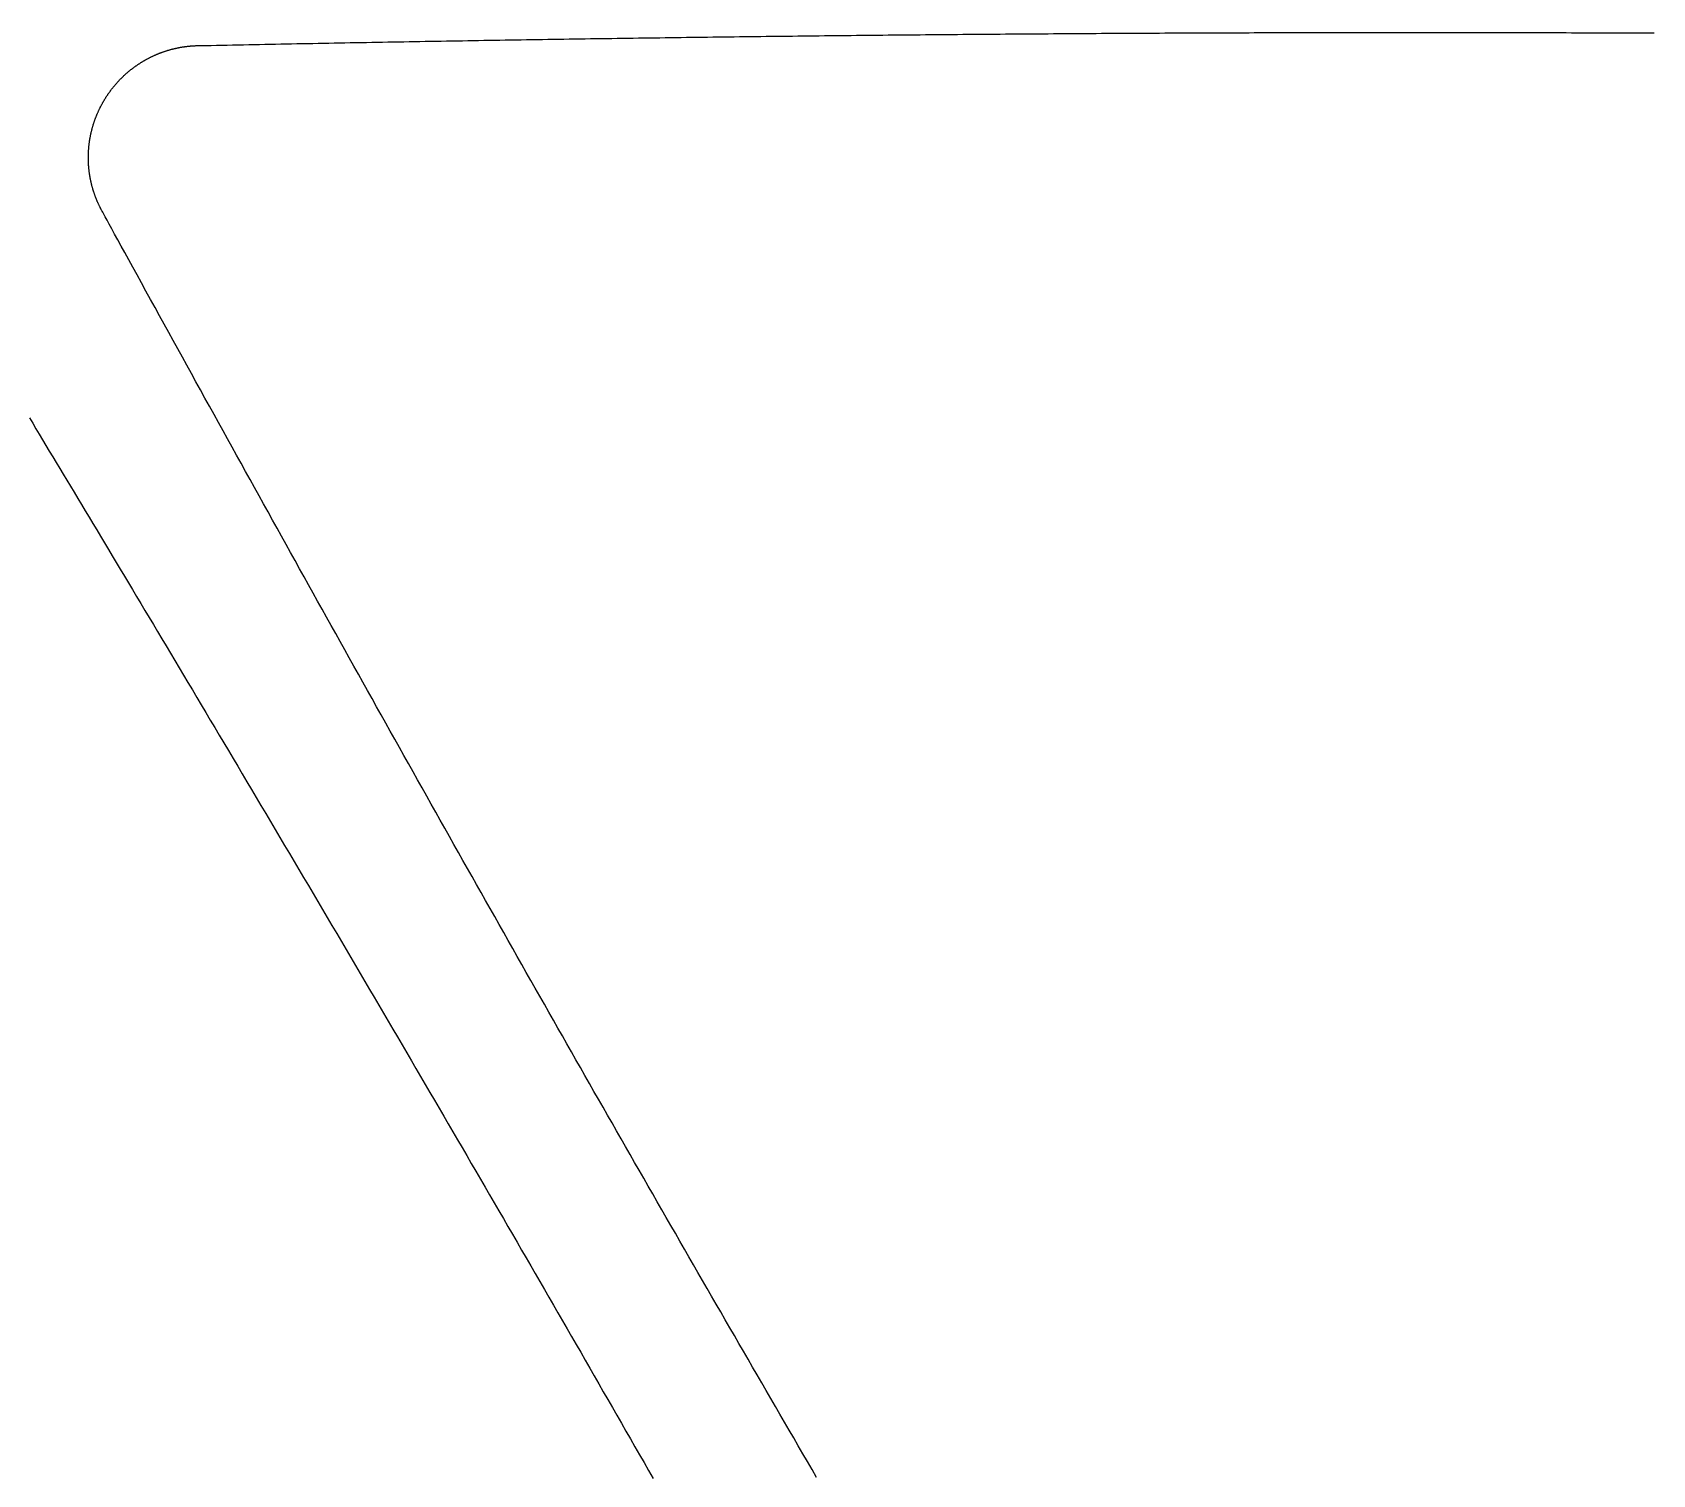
# Model space of a CAD drawing. Extents: x -3 to 136, y 0 to 121.
# Drawn here: x 35.45 to 52.1, y 44.57 to 59.38 of the extents above; entities that cross this region are included whole.
import ezdxf

# ---------------------------------------------------------------- set-up
doc = ezdxf.new("R2010")
doc.units = 0
doc.layers.get('0').update_dxf_attribs({"linetype": 'CONTINUOUS'})

msp = doc.modelspace()

# ---------------------------------------------------------------- linework, layer by layer
for points in [[(37.1499, 59.2468, 0), (37.1843, 59.2474, 0), (37.2326, 59.2484, 0), (37.2885, 59.2495, 0), (37.3434, 59.2507, 0), (37.3982, 59.2517, 0), (37.4535, 59.2529, 0), (37.5087, 59.254, 0), (37.5638, 59.255, 0), (37.6188, 59.2561, 0), (37.6737, 59.2572, 0), (37.7286, 59.2583, 0), (37.7834, 59.2594, 0), (37.8383, 59.2604, 0), (37.8932, 59.2615, 0), (37.9481, 59.2626, 0), (38.0031, 59.2636, 0), (38.0581, 59.2647, 0), (38.1132, 59.2657, 0), (38.1681, 59.2668, 0), (38.2231, 59.2678, 0), (38.2781, 59.2689, 0), (38.3331, 59.2699, 0), (38.388, 59.2709, 0), (38.4429, 59.272, 0), (38.4979, 59.273, 0), (38.5528, 59.274, 0), (38.6077, 59.275, 0), (38.6626, 59.276, 0), (38.7175, 59.2771, 0), (38.7724, 59.2781, 0), (38.8273, 59.2791, 0), (38.8822, 59.2801, 0), (38.9371, 59.2811, 0), (38.992, 59.282, 0), (39.0469, 59.283, 0), (39.1018, 59.284, 0), (39.1567, 59.285, 0), (39.2116, 59.286, 0), (39.2664, 59.2869, 0), (39.3213, 59.2879, 0), (39.3762, 59.2888, 0), (39.4311, 59.2898, 0), (39.486, 59.2908, 0), (39.5409, 59.2917, 0), (39.5959, 59.2926, 0), (39.6508, 59.2936, 0), (39.7057, 59.2945, 0), (39.7606, 59.2954, 0), (39.8156, 59.2964, 0), (39.8705, 59.2973, 0), (39.9255, 59.2982, 0), (39.9804, 59.2991, 0), (40.0353, 59.3, 0), (40.0902, 59.3009, 0), (40.1451, 59.3018, 0), (40.2, 59.3027, 0), (40.2549, 59.3036, 0), (40.3097, 59.3045, 0), (40.3646, 59.3054, 0), (40.4194, 59.3063, 0), (40.4742, 59.3071, 0), (40.529, 59.308, 0), (40.5838, 59.3089, 0), (40.6386, 59.3097, 0), (40.6934, 59.3106, 0), (40.7481, 59.3114, 0), (40.8029, 59.3123, 0), (40.8577, 59.3131, 0), (40.9124, 59.3139, 0), (40.9671, 59.3148, 0), (41.0218, 59.3156, 0), (41.0766, 59.3164, 0), (41.1313, 59.3172, 0), (41.186, 59.318, 0), (41.2407, 59.3189, 0), (41.2953, 59.3197, 0), (41.35, 59.3205, 0), (41.4047, 59.3212, 0), (41.4593, 59.322, 0), (41.514, 59.3228, 0), (41.5686, 59.3236, 0), (41.6233, 59.3244, 0), (41.6779, 59.3251, 0), (41.7326, 59.3259, 0), (41.7872, 59.3267, 0), (41.8418, 59.3274, 0), (41.8964, 59.3282, 0), (41.951, 59.3289, 0), (42.0056, 59.3296, 0), (42.0602, 59.3304, 0), (42.1148, 59.3311, 0), (42.1694, 59.3318, 0), (42.224, 59.3325, 0), (42.2786, 59.3333, 0), (42.3332, 59.334, 0), (42.3878, 59.3347, 0), (42.4424, 59.3354, 0), (42.497, 59.3361, 0), (42.5515, 59.3368, 0), (42.6061, 59.3374, 0), (42.6607, 59.3381, 0), (42.7153, 59.3388, 0), (42.7698, 59.3395, 0), (42.8244, 59.3401, 0), (42.879, 59.3408, 0), (42.9336, 59.3415, 0), (42.9881, 59.3421, 0), (43.0427, 59.3428, 0), (43.0973, 59.3434, 0), (43.1518, 59.344, 0), (43.2064, 59.3447, 0), (43.261, 59.3453, 0), (43.3156, 59.3459, 0), (43.3702, 59.3465, 0), (43.4247, 59.3471, 0), (43.4793, 59.3477, 0), (43.5339, 59.3483, 0), (43.5885, 59.3489, 0), (43.6431, 59.3495, 0), (43.6977, 59.3501, 0), (43.7523, 59.3507, 0), (43.8069, 59.3513, 0), (43.8615, 59.3518, 0), (43.9161, 59.3524, 0), (43.9707, 59.353, 0), (44.0253, 59.3535, 0), (44.08, 59.3541, 0), (44.1346, 59.3546, 0), (44.1892, 59.3552, 0), (44.2439, 59.3557, 0), (44.2985, 59.3562, 0), (44.3532, 59.3567, 0), (44.4078, 59.3573, 0), (44.4625, 59.3578, 0), (44.5172, 59.3583, 0), (44.5719, 59.3588, 0), (44.6265, 59.3593, 0), (44.6812, 59.3598, 0), (44.7359, 59.3603, 0), (44.7907, 59.3608, 0), (44.8454, 59.3612, 0), (44.9001, 59.3617, 0), (44.9548, 59.3622, 0), (45.0096, 59.3626, 0), (45.0643, 59.3631, 0), (45.1191, 59.3635, 0), (45.1739, 59.364, 0), (45.2287, 59.3644, 0), (45.2835, 59.3649, 0), (45.3383, 59.3653, 0), (45.3931, 59.3657, 0), (45.4479, 59.3661, 0), (45.5028, 59.3666, 0), (45.5576, 59.367, 0), (45.6125, 59.3674, 0), (45.6673, 59.3678, 0), (45.7222, 59.3682, 0), (45.7771, 59.3686, 0), (45.832, 59.3689, 0), (45.8868, 59.3693, 0), (45.9416, 59.3697, 0), (45.9964, 59.3701, 0), (46.0511, 59.3704, 0), (46.1058, 59.3708, 0), (46.1605, 59.3711, 0), (46.2151, 59.3715, 0), (46.2697, 59.3718, 0), (46.3243, 59.3721, 0), (46.3789, 59.3725, 0), (46.4334, 59.3728, 0), (46.4879, 59.3731, 0), (46.5424, 59.3734, 0), (46.5968, 59.3737, 0), (46.6513, 59.374, 0), (46.7056, 59.3743, 0), (46.76, 59.3746, 0), (46.8144, 59.3749, 0), (46.8687, 59.3752, 0), (46.923, 59.3754, 0), (46.9772, 59.3757, 0), (47.0315, 59.376, 0), (47.0857, 59.3762, 0), (47.1399, 59.3765, 0), (47.194, 59.3767, 0), (47.2482, 59.377, 0), (47.3023, 59.3772, 0), (47.3564, 59.3774, 0), (47.4105, 59.3777, 0), (47.4645, 59.3779, 0), (47.5186, 59.3781, 0), (47.5726, 59.3783, 0), (47.6266, 59.3785, 0), (47.6805, 59.3787, 0), (47.7345, 59.3789, 0), (47.7884, 59.3791, 0), (47.8423, 59.3793, 0), (47.8962, 59.3794, 0), (47.95, 59.3796, 0), (48.0039, 59.3798, 0), (48.0577, 59.3799, 0), (48.1115, 59.3801, 0), (48.1653, 59.3802, 0), (48.219, 59.3804, 0), (48.2728, 59.3805, 0), (48.3265, 59.3806, 0), (48.3802, 59.3808, 0), (48.4339, 59.3809, 0), (48.4876, 59.381, 0), (48.5412, 59.3811, 0), (48.5949, 59.3812, 0), (48.6485, 59.3813, 0), (48.7021, 59.3814, 0), (48.7557, 59.3815, 0), (48.8093, 59.3816, 0), (48.8628, 59.3817, 0), (48.9164, 59.3817, 0), (48.9699, 59.3818, 0), (49.0234, 59.3819, 0), (49.0769, 59.3819, 0), (49.1304, 59.382, 0), (49.1839, 59.382, 0), (49.2373, 59.382, 0), (49.2908, 59.3821, 0), (49.3442, 59.3821, 0), (49.3976, 59.3821, 0), (49.451, 59.3822, 0), (49.5044, 59.3822, 0), (49.5578, 59.3822, 0), (49.6112, 59.3822, 0), (49.6645, 59.3822, 0), (49.7179, 59.3822, 0), (49.7712, 59.3822, 0), (49.8245, 59.3821, 0), (49.8778, 59.3821, 0), (49.9311, 59.3821, 0), (49.9844, 59.3821, 0), (50.0377, 59.382, 0), (50.091, 59.382, 0), (50.1443, 59.3819, 0), (50.1975, 59.3819, 0), (50.2508, 59.3818, 0), (50.304, 59.3817, 0), (50.3573, 59.3817, 0), (50.4105, 59.3816, 0), (50.4637, 59.3815, 0), (50.5169, 59.3814, 0), (50.5701, 59.3813, 0), (50.6233, 59.3812, 0), (50.6765, 59.3811, 0), (50.7297, 59.381, 0), (50.7829, 59.3809, 0), (50.8361, 59.3808, 0), (50.8893, 59.3807, 0), (50.9424, 59.3805, 0), (50.9956, 59.3804, 0), (51.0488, 59.3802, 0), (51.1019, 59.3801, 0), (51.1551, 59.38, 0), (51.2082, 59.3798, 0), (51.2614, 59.3796, 0), (51.3145, 59.3795, 0), (51.3677, 59.3793, 0), (51.4208, 59.3791, 0), (51.4739, 59.3789, 0), (51.5271, 59.3787, 0), (51.5802, 59.3786, 0), (51.6333, 59.3784, 0), (51.6865, 59.3782, 0), (51.7396, 59.3779, 0), (51.7927, 59.3777, 0), (51.8459, 59.3775, 0), (51.899, 59.3773, 0), (51.9521, 59.3771, 0), (52.0053, 59.3768, 0), (52.0584, 59.3766, 0), (52.1115, 59.3763, 0)], [(36.1668, 57.5468, 0), (36.1643, 57.5515, 0), (36.1618, 57.5561, 0), (36.1593, 57.5608, 0), (36.1568, 57.5654, 0), (36.1544, 57.5701, 0), (36.1519, 57.5748, 0), (36.1495, 57.5795, 0), (36.1472, 57.5842, 0), (36.1448, 57.5889, 0), (36.1425, 57.5936, 0), (36.1402, 57.5984, 0), (36.1379, 57.6031, 0), (36.1356, 57.6079, 0), (36.1334, 57.6127, 0), (36.1311, 57.6174, 0), (36.1289, 57.6222, 0), (36.1268, 57.627, 0), (36.1246, 57.6318, 0), (36.1225, 57.6367, 0), (36.1204, 57.6415, 0), (36.1183, 57.6463, 0), (36.1162, 57.6512, 0), (36.1142, 57.656, 0), (36.1121, 57.6609, 0), (36.1101, 57.6658, 0), (36.1082, 57.6707, 0), (36.1062, 57.6756, 0), (36.1043, 57.6805, 0), (36.1024, 57.6854, 0), (36.1005, 57.6903, 0), (36.0986, 57.6952, 0), (36.0968, 57.7002, 0), (36.095, 57.7051, 0), (36.0932, 57.7101, 0), (36.0914, 57.715, 0), (36.0897, 57.72, 0), (36.088, 57.725, 0), (36.0863, 57.73, 0), (36.0846, 57.735, 0), (36.0829, 57.74, 0), (36.0813, 57.745, 0), (36.0797, 57.75, 0), (36.0781, 57.7551, 0), (36.0765, 57.7601, 0), (36.075, 57.7651, 0), (36.0735, 57.7702, 0), (36.072, 57.7752, 0), (36.0705, 57.7803, 0), (36.0691, 57.7854, 0), (36.0677, 57.7905, 0), (36.0663, 57.7956, 0), (36.0649, 57.8007, 0), (36.0635, 57.8058, 0), (36.0622, 57.8109, 0), (36.0609, 57.816, 0), (36.0596, 57.8211, 0), (36.0584, 57.8262, 0), (36.0571, 57.8314, 0), (36.0559, 57.8365, 0), (36.0547, 57.8416, 0), (36.0536, 57.8468, 0), (36.0524, 57.8519, 0), (36.0513, 57.8571, 0), (36.0502, 57.8623, 0), (36.0492, 57.8674, 0), (36.0481, 57.8726, 0), (36.0471, 57.8778, 0), (36.0461, 57.8829, 0), (36.0452, 57.8881, 0), (36.0442, 57.8933, 0), (36.0433, 57.8985, 0), (36.0424, 57.9037, 0), (36.0415, 57.9089, 0), (36.0407, 57.9141, 0), (36.0398, 57.9193, 0), (36.039, 57.9245, 0), (36.0383, 57.9297, 0), (36.0375, 57.9349, 0), (36.0368, 57.9402, 0), (36.0361, 57.9454, 0), (36.0354, 57.9506, 0), (36.0347, 57.9558, 0), (36.0341, 57.9611, 0), (36.0335, 57.9663, 0), (36.0329, 57.9715, 0), (36.0324, 57.9768, 0), (36.0318, 57.982, 0), (36.0313, 57.9873, 0), (36.0308, 57.9925, 0), (36.0304, 57.9978, 0), (36.0299, 58.003, 0), (36.0295, 58.0083, 0), (36.0291, 58.0135, 0), (36.0287, 58.0188, 0), (36.0284, 58.024, 0), (36.0281, 58.0293, 0), (36.0278, 58.0346, 0), (36.0275, 58.0398, 0), (36.0273, 58.0451, 0), (36.027, 58.0504, 0), (36.0269, 58.0557, 0), (36.0267, 58.0609, 0), (36.0265, 58.0662, 0), (36.0264, 58.0715, 0), (36.0263, 58.0768, 0), (36.0262, 58.082, 0), (36.0262, 58.0873, 0), (36.0261, 58.0926, 0), (36.0261, 58.0979, 0), (36.0262, 58.1031, 0), (36.0262, 58.1084, 0), (36.0263, 58.1137, 0), (36.0264, 58.119, 0), (36.0265, 58.1242, 0), (36.0266, 58.1295, 0), (36.0268, 58.1348, 0), (36.027, 58.1401, 0), (36.0272, 58.1453, 0), (36.0274, 58.1506, 0), (36.0277, 58.1558, 0), (36.028, 58.1611, 0), (36.0283, 58.1664, 0), (36.0286, 58.1716, 0), (36.029, 58.1769, 0), (36.0294, 58.1821, 0), (36.0298, 58.1874, 0), (36.0302, 58.1926, 0), (36.0307, 58.1979, 0), (36.0311, 58.2031, 0), (36.0316, 58.2083, 0), (36.0322, 58.2136, 0), (36.0327, 58.2188, 0), (36.0333, 58.224, 0), (36.0339, 58.2293, 0), (36.0345, 58.2345, 0), (36.0352, 58.2397, 0), (36.0358, 58.2449, 0), (36.0365, 58.2501, 0), (36.0372, 58.2553, 0), (36.038, 58.2605, 0), (36.0388, 58.2657, 0), (36.0395, 58.2709, 0), (36.0404, 58.2761, 0), (36.0412, 58.2813, 0), (36.042, 58.2865, 0), (36.0429, 58.2917, 0), (36.0438, 58.2969, 0), (36.0448, 58.302, 0), (36.0457, 58.3072, 0), (36.0467, 58.3124, 0), (36.0477, 58.3175, 0), (36.0487, 58.3227, 0), (36.0498, 58.3278, 0), (36.0508, 58.333, 0), (36.0519, 58.3381, 0), (36.0531, 58.3433, 0), (36.0542, 58.3484, 0), (36.0554, 58.3535, 0), (36.0566, 58.3586, 0), (36.0578, 58.3638, 0), (36.059, 58.3689, 0), (36.0603, 58.374, 0), (36.0615, 58.3791, 0), (36.0629, 58.3842, 0), (36.0642, 58.3893, 0), (36.0655, 58.3943, 0), (36.0669, 58.3994, 0), (36.0683, 58.4045, 0), (36.0697, 58.4095, 0), (36.0712, 58.4146, 0), (36.0726, 58.4197, 0), (36.0741, 58.4247, 0), (36.0757, 58.4297, 0), (36.0772, 58.4348, 0), (36.0788, 58.4398, 0), (36.0803, 58.4448, 0), (36.0819, 58.4498, 0), (36.0836, 58.4549, 0), (36.0852, 58.4599, 0), (36.0869, 58.4648, 0), (36.0886, 58.4698, 0), (36.0903, 58.4748, 0), (36.0921, 58.4798, 0), (36.0939, 58.4848, 0), (36.0956, 58.4897, 0), (36.0975, 58.4947, 0), (36.0993, 58.4996, 0), (36.1012, 58.5045, 0), (36.103, 58.5095, 0), (36.105, 58.5144, 0), (36.1069, 58.5193, 0), (36.1088, 58.5242, 0), (36.1108, 58.5291, 0), (36.1128, 58.534, 0), (36.1148, 58.5389, 0), (36.1169, 58.5437, 0), (36.1189, 58.5486, 0), (36.121, 58.5534, 0), (36.1231, 58.5583, 0), (36.1253, 58.5631, 0), (36.1274, 58.5679, 0), (36.1296, 58.5727, 0), (36.1318, 58.5775, 0), (36.134, 58.5823, 0), (36.1362, 58.5871, 0), (36.1385, 58.5918, 0), (36.1408, 58.5966, 0), (36.1431, 58.6013, 0), (36.1454, 58.606, 0), (36.1477, 58.6107, 0), (36.1501, 58.6154, 0), (36.1525, 58.6201, 0), (36.1549, 58.6248, 0), (36.1573, 58.6295, 0), (36.1598, 58.6341, 0), (36.1622, 58.6388, 0), (36.1647, 58.6434, 0), (36.1672, 58.6481, 0), (36.1698, 58.6527, 0), (36.1723, 58.6573, 0), (36.1749, 58.6618, 0), (36.1775, 58.6664, 0), (36.1801, 58.671, 0), (36.1827, 58.6755, 0), (36.1854, 58.6801, 0), (36.1881, 58.6846, 0), (36.1908, 58.6891, 0), (36.1935, 58.6936, 0), (36.1962, 58.6981, 0), (36.199, 58.7026, 0), (36.2018, 58.707, 0), (36.2046, 58.7115, 0), (36.2074, 58.7159, 0), (36.2102, 58.7204, 0), (36.2131, 58.7248, 0), (36.216, 58.7292, 0), (36.2189, 58.7335, 0), (36.2218, 58.7379, 0), (36.2247, 58.7423, 0), (36.2277, 58.7466, 0), (36.2306, 58.751, 0), (36.2336, 58.7553, 0), (36.2367, 58.7596, 0), (36.2397, 58.7639, 0), (36.2428, 58.7681, 0), (36.2458, 58.7724, 0), (36.2489, 58.7767, 0), (36.2521, 58.7809, 0), (36.2552, 58.7851, 0), (36.2583, 58.7893, 0), (36.2615, 58.7935, 0), (36.2647, 58.7977, 0), (36.2679, 58.8019, 0), (36.2712, 58.806, 0), (36.2744, 58.8101, 0), (36.2777, 58.8143, 0), (36.281, 58.8184, 0), (36.2843, 58.8225, 0), (36.2876, 58.8265, 0), (36.291, 58.8306, 0), (36.2943, 58.8347, 0), (36.2977, 58.8387, 0), (36.3011, 58.8427, 0), (36.3045, 58.8467, 0), (36.308, 58.8507, 0), (36.3114, 58.8547, 0), (36.3149, 58.8586, 0), (36.3184, 58.8626, 0), (36.3219, 58.8665, 0), (36.3255, 58.8704, 0), (36.329, 58.8743, 0), (36.3326, 58.8782, 0), (36.3362, 58.8821, 0), (36.3398, 58.8859, 0), (36.3434, 58.8897, 0), (36.347, 58.8936, 0), (36.3507, 58.8974, 0), (36.3544, 58.9011, 0), (36.3581, 58.9049, 0), (36.3618, 58.9087, 0), (36.3655, 58.9124, 0), (36.3693, 58.9161, 0), (36.373, 58.9198, 0), (36.3768, 58.9235, 0), (36.3806, 58.9272, 0), (36.3844, 58.9308, 0), (36.3883, 58.9344, 0), (36.3921, 58.938, 0), (36.396, 58.9416, 0), (36.3998, 58.9452, 0), (36.4037, 58.9487, 0), (36.4076, 58.9523, 0), (36.4116, 58.9558, 0), (36.4155, 58.9593, 0), (36.4194, 58.9628, 0), (36.4234, 58.9662, 0), (36.4274, 58.9697, 0), (36.4314, 58.9731, 0), (36.4354, 58.9765, 0), (36.4394, 58.9799, 0), (36.4435, 58.9832, 0), (36.4475, 58.9866, 0), (36.4516, 58.9899, 0), (36.4557, 58.9932, 0), (36.4598, 58.9965, 0), (36.4639, 58.9998, 0), (36.4681, 59.0031, 0), (36.4722, 59.0063, 0), (36.4764, 59.0095, 0), (36.4805, 59.0127, 0), (36.4847, 59.0159, 0), (36.4889, 59.019, 0), (36.4931, 59.0222, 0), (36.4974, 59.0253, 0), (36.5016, 59.0284, 0), (36.5059, 59.0315, 0), (36.5102, 59.0345, 0), (36.5145, 59.0376, 0), (36.5188, 59.0406, 0), (36.5231, 59.0436, 0), (36.5274, 59.0466, 0), (36.5317, 59.0495, 0), (36.5361, 59.0525, 0), (36.5405, 59.0554, 0), (36.5449, 59.0583, 0), (36.5492, 59.0612, 0), (36.5537, 59.064, 0), (36.5581, 59.0669, 0), (36.5625, 59.0697, 0), (36.567, 59.0725, 0), (36.5714, 59.0753, 0), (36.5759, 59.078, 0), (36.5804, 59.0808, 0), (36.5849, 59.0835, 0), (36.5894, 59.0862, 0), (36.5939, 59.0889, 0), (36.5985, 59.0915, 0), (36.603, 59.0942, 0), (36.6076, 59.0968, 0), (36.6122, 59.0994, 0), (36.6167, 59.1019, 0), (36.6213, 59.1045, 0), (36.626, 59.107, 0), (36.6306, 59.1095, 0), (36.6352, 59.112, 0), (36.6399, 59.1145, 0), (36.6445, 59.117, 0), (36.6492, 59.1194, 0), (36.6539, 59.1218, 0), (36.6586, 59.1242, 0), (36.6633, 59.1265, 0), (36.668, 59.1289, 0), (36.6727, 59.1312, 0), (36.6775, 59.1335, 0), (36.6822, 59.1358, 0), (36.687, 59.138, 0), (36.6918, 59.1403, 0), (36.6966, 59.1425, 0), (36.7014, 59.1447, 0), (36.7062, 59.1469, 0), (36.711, 59.149, 0), (36.7158, 59.1511, 0), (36.7207, 59.1532, 0), (36.7255, 59.1553, 0), (36.7304, 59.1574, 0), (36.7352, 59.1594, 0), (36.7401, 59.1614, 0), (36.745, 59.1634, 0), (36.7499, 59.1654, 0), (36.7548, 59.1674, 0), (36.7597, 59.1693, 0), (36.7646, 59.1712, 0), (36.7695, 59.1731, 0), (36.7745, 59.1749, 0), (36.7794, 59.1767, 0), (36.7844, 59.1786, 0), (36.7893, 59.1803, 0), (36.7943, 59.1821, 0), (36.7992, 59.1838, 0), (36.8042, 59.1856, 0), (36.8092, 59.1873, 0), (36.8142, 59.1889, 0), (36.8192, 59.1906, 0), (36.8242, 59.1922, 0), (36.8292, 59.1938, 0), (36.8342, 59.1954, 0), (36.8392, 59.1969, 0), (36.8443, 59.1985, 0), (36.8493, 59.2, 0), (36.8544, 59.2014, 0), (36.8594, 59.2029, 0), (36.8645, 59.2043, 0), (36.8695, 59.2058, 0), (36.8746, 59.2071, 0), (36.8797, 59.2085, 0), (36.8848, 59.2099, 0), (36.8899, 59.2112, 0), (36.8949, 59.2125, 0), (36.9, 59.2137, 0), (36.9052, 59.215, 0), (36.9103, 59.2162, 0), (36.9154, 59.2174, 0), (36.9205, 59.2186, 0), (36.9256, 59.2198, 0), (36.9308, 59.2209, 0), (36.9359, 59.222, 0), (36.941, 59.2231, 0), (36.9462, 59.2241, 0), (36.9513, 59.2252, 0), (36.9565, 59.2262, 0), (36.9617, 59.2272, 0), (36.9668, 59.2281, 0), (36.972, 59.2291, 0), (36.9772, 59.23, 0), (36.9823, 59.2309, 0), (36.9875, 59.2318, 0), (36.9927, 59.2326, 0), (36.9979, 59.2334, 0), (37.0031, 59.2342, 0), (37.0083, 59.235, 0), (37.0135, 59.2358, 0), (37.0187, 59.2365, 0), (37.0239, 59.2372, 0), (37.0291, 59.2379, 0), (37.0344, 59.2385, 0), (37.0396, 59.2391, 0), (37.0448, 59.2397, 0), (37.05, 59.2403, 0), (37.0553, 59.2409, 0), (37.0605, 59.2414, 0), (37.0658, 59.2419, 0), (37.071, 59.2424, 0), (37.0762, 59.2429, 0), (37.0815, 59.2433, 0), (37.0867, 59.2437, 0), (37.092, 59.2441, 0), (37.0972, 59.2445, 0), (37.1025, 59.2448, 0), (37.1078, 59.2451, 0), (37.113, 59.2454, 0), (37.1183, 59.2457, 0), (37.1236, 59.2459, 0), (37.1288, 59.2461, 0), (37.1341, 59.2463, 0), (37.1394, 59.2465, 0), (37.1446, 59.2466, 0), (37.1499, 59.2468, 0)], [(43.5081, 44.5428, 0), (43.4609, 44.6238, 0), (43.4137, 44.7048, 0), (43.3665, 44.7858, 0), (43.3194, 44.8668, 0), (43.2723, 44.9477, 0), (43.2252, 45.0286, 0), (43.1782, 45.1095, 0), (43.1312, 45.1904, 0), (43.0842, 45.2713, 0), (43.0372, 45.3522, 0), (42.9903, 45.433, 0), (42.9434, 45.5139, 0), (42.8965, 45.5947, 0), (42.8497, 45.6755, 0), (42.8029, 45.7563, 0), (42.7561, 45.8371, 0), (42.7093, 45.9179, 0), (42.6625, 45.9987, 0), (42.6158, 46.0795, 0), (42.5691, 46.1603, 0), (42.5224, 46.2411, 0), (42.4757, 46.3219, 0), (42.429, 46.4027, 0), (42.3824, 46.4835, 0), (42.3358, 46.5643, 0), (42.2892, 46.6451, 0), (42.2426, 46.7259, 0), (42.196, 46.8067, 0), (42.1495, 46.8875, 0), (42.103, 46.9683, 0), (42.0564, 47.0491, 0), (42.0099, 47.13, 0), (41.9634, 47.2108, 0), (41.9169, 47.2917, 0), (41.8705, 47.3726, 0), (41.824, 47.4535, 0), (41.7776, 47.5344, 0), (41.7311, 47.6153, 0), (41.6847, 47.6963, 0), (41.6383, 47.7772, 0), (41.5919, 47.8582, 0), (41.5455, 47.9392, 0), (41.4991, 48.0202, 0), (41.4527, 48.1013, 0), (41.4063, 48.1823, 0), (41.3599, 48.2634, 0), (41.3136, 48.3445, 0), (41.2672, 48.4257, 0), (41.2208, 48.5069, 0), (41.1745, 48.5881, 0), (41.1281, 48.6693, 0), (41.0817, 48.7506, 0), (41.0354, 48.8319, 0), (40.989, 48.9132, 0), (40.9427, 48.9946, 0), (40.8963, 49.076, 0), (40.8499, 49.1574, 0), (40.8036, 49.2389, 0), (40.7572, 49.3204, 0), (40.7108, 49.402, 0), (40.6645, 49.4836, 0), (40.6181, 49.5652, 0), (40.5717, 49.6469, 0), (40.5253, 49.7286, 0), (40.4789, 49.8104, 0), (40.4325, 49.8922, 0), (40.3861, 49.974, 0), (40.3397, 50.056, 0), (40.2933, 50.1379, 0), (40.2468, 50.2199, 0), (40.2004, 50.302, 0), (40.1539, 50.3841, 0), (40.1075, 50.4663, 0), (40.061, 50.5485, 0), (40.0145, 50.6308, 0), (39.968, 50.7131, 0), (39.9215, 50.7955, 0), (39.8749, 50.878, 0), (39.8284, 50.9605, 0), (39.7818, 51.043, 0), (39.7352, 51.1257, 0), (39.6886, 51.2084, 0), (39.642, 51.2911, 0), (39.5954, 51.374, 0), (39.5487, 51.4569, 0), (39.5021, 51.5398, 0), (39.4554, 51.6229, 0), (39.4086, 51.706, 0), (39.3619, 51.7891, 0), (39.3152, 51.8724, 0), (39.2684, 51.9557, 0), (39.2216, 52.0391, 0), (39.1748, 52.1226, 0), (39.1279, 52.2061, 0), (39.081, 52.2897, 0), (39.0341, 52.3734, 0), (38.9872, 52.4571, 0), (38.9404, 52.5408, 0), (38.8936, 52.6244, 0), (38.8468, 52.708, 0), (38.8001, 52.7915, 0), (38.7534, 52.875, 0), (38.7068, 52.9584, 0), (38.6602, 53.0418, 0), (38.6137, 53.1252, 0), (38.5672, 53.2085, 0), (38.5207, 53.2918, 0), (38.4742, 53.3751, 0), (38.4278, 53.4583, 0), (38.3814, 53.5415, 0), (38.335, 53.6248, 0), (38.2887, 53.708, 0), (38.2424, 53.7912, 0), (38.196, 53.8744, 0), (38.1498, 53.9576, 0), (38.1035, 54.0408, 0), (38.0572, 54.124, 0), (38.011, 54.2072, 0), (37.9647, 54.2904, 0), (37.9185, 54.3736, 0), (37.8722, 54.4569, 0), (37.826, 54.5402, 0), (37.7798, 54.6235, 0), (37.7336, 54.7069, 0), (37.6873, 54.7903, 0), (37.6411, 54.8737, 0), (37.5948, 54.9571, 0), (37.5486, 55.0407, 0), (37.5023, 55.1242, 0), (37.456, 55.2078, 0), (37.4097, 55.2915, 0), (37.3634, 55.3752, 0), (37.3171, 55.459, 0), (37.2707, 55.5429, 0), (37.2243, 55.6268, 0), (37.1779, 55.7108, 0), (37.1315, 55.7949, 0), (37.085, 55.879, 0), (37.0385, 55.9633, 0), (36.992, 56.0476, 0), (36.9454, 56.132, 0), (36.8988, 56.2166, 0), (36.8521, 56.3012, 0), (36.8054, 56.3859, 0), (36.7587, 56.4707, 0), (36.7119, 56.5556, 0), (36.6651, 56.6407, 0), (36.6182, 56.7258, 0), (36.5716, 56.8105, 0), (36.5263, 56.8928, 0), (36.4827, 56.9722, 0), (36.4408, 57.0482, 0), (36.4011, 57.1205, 0), (36.3636, 57.1886, 0), (36.3287, 57.2522, 0), (36.2965, 57.3108, 0), (36.2672, 57.364, 0), (36.2412, 57.4114, 0), (36.2186, 57.4526, 0), (36.1996, 57.4871, 0), (36.1845, 57.5146, 0), (36.1735, 57.5347, 0), (36.1668, 57.5468, 0)], [(35.421, 55.4227, 0), (35.4541, 55.3678, 0), (35.4876, 55.3121, 0), (35.5215, 55.2559, 0), (35.5557, 55.1989, 0), (35.5904, 55.1414, 0), (35.6253, 55.0832, 0), (35.6607, 55.0244, 0), (35.6964, 54.9651, 0), (35.7325, 54.9051, 0), (35.7689, 54.8445, 0), (35.8057, 54.7833, 0), (35.8428, 54.7215, 0), (35.8802, 54.6592, 0), (35.918, 54.5963, 0), (35.9561, 54.5328, 0), (35.9946, 54.4687, 0), (36.0333, 54.4042, 0), (36.0724, 54.339, 0), (36.1118, 54.2734, 0), (36.1515, 54.2072, 0), (36.1915, 54.1404, 0), (36.2318, 54.0732, 0), (36.2724, 54.0054, 0), (36.3133, 53.9372, 0), (36.3545, 53.8684, 0), (36.3959, 53.7991, 0), (36.4377, 53.7294, 0), (36.4797, 53.6592, 0), (36.522, 53.5885, 0), (36.5646, 53.5173, 0), (36.6074, 53.4457, 0), (36.6505, 53.3736, 0), (36.6938, 53.3011, 0), (36.7374, 53.2281, 0), (36.7812, 53.1547, 0), (36.8253, 53.0809, 0), (36.8696, 53.0066, 0), (36.9142, 52.932, 0), (36.959, 52.8569, 0), (37.004, 52.7814, 0), (37.0492, 52.7055, 0), (37.0947, 52.6293, 0), (37.1403, 52.5526, 0), (37.1862, 52.4756, 0), (37.2323, 52.3982, 0), (37.2786, 52.3205, 0), (37.325, 52.2424, 0), (37.3717, 52.1639, 0), (37.4186, 52.0851, 0), (37.4656, 52.006, 0), (37.5128, 51.9265, 0), (37.5602, 51.8467, 0), (37.6078, 51.7666, 0), (37.6555, 51.6862, 0), (37.7034, 51.6055, 0), (37.7515, 51.5245, 0), (37.7997, 51.4432, 0), (37.848, 51.3616, 0), (37.8966, 51.2797, 0), (37.9452, 51.1975, 0), (37.994, 51.1151, 0), (38.0429, 51.0325, 0), (38.0918, 50.9499, 0), (38.1405, 50.8674, 0), (38.1893, 50.785, 0), (38.238, 50.7026, 0), (38.2866, 50.6202, 0), (38.3352, 50.538, 0), (38.3837, 50.4557, 0), (38.4322, 50.3736, 0), (38.4806, 50.2915, 0), (38.529, 50.2094, 0), (38.5773, 50.1274, 0), (38.6256, 50.0454, 0), (38.6739, 49.9635, 0), (38.722, 49.8816, 0), (38.7702, 49.7998, 0), (38.8183, 49.7181, 0), (38.8663, 49.6363, 0), (38.9143, 49.5546, 0), (38.9623, 49.473, 0), (39.0102, 49.3914, 0), (39.058, 49.3099, 0), (39.1059, 49.2283, 0), (39.1536, 49.1469, 0), (39.2014, 49.0654, 0), (39.2491, 48.984, 0), (39.2967, 48.9027, 0), (39.3444, 48.8213, 0), (39.3919, 48.74, 0), (39.4395, 48.6588, 0), (39.487, 48.5775, 0), (39.5345, 48.4963, 0), (39.5819, 48.4151, 0), (39.6293, 48.334, 0), (39.6766, 48.2529, 0), (39.724, 48.1718, 0), (39.7713, 48.0907, 0), (39.8185, 48.0097, 0), (39.8657, 47.9286, 0), (39.9129, 47.8476, 0), (39.9601, 47.7667, 0), (40.0072, 47.6857, 0), (40.0543, 47.6048, 0), (40.1014, 47.5238, 0), (40.1484, 47.4429, 0), (40.1954, 47.362, 0), (40.2424, 47.2812, 0), (40.2894, 47.2003, 0), (40.3363, 47.1194, 0), (40.3832, 47.0386, 0), (40.4301, 46.9578, 0), (40.4769, 46.8769, 0), (40.5237, 46.7961, 0), (40.5706, 46.7153, 0), (40.6173, 46.6345, 0), (40.6641, 46.5537, 0), (40.7108, 46.4729, 0), (40.7575, 46.3921, 0), (40.8042, 46.3114, 0), (40.8509, 46.2306, 0), (40.8976, 46.1498, 0), (40.9442, 46.069, 0), (40.9908, 45.9882, 0), (41.0374, 45.9074, 0), (41.084, 45.8266, 0), (41.1306, 45.7458, 0), (41.1771, 45.665, 0), (41.2237, 45.5841, 0), (41.2702, 45.5033, 0), (41.3167, 45.4225, 0), (41.3632, 45.3416, 0), (41.4097, 45.2608, 0), (41.4561, 45.1799, 0), (41.5026, 45.099, 0), (41.549, 45.0181, 0), (41.5955, 44.9372, 0), (41.6419, 44.8562, 0), (41.6883, 44.7753, 0), (41.7347, 44.6943, 0), (41.7811, 44.6133, 0), (41.8275, 44.5322, 0)]]:
    msp.add_polyline3d(points)

doc.saveas('drawing.dxf')
